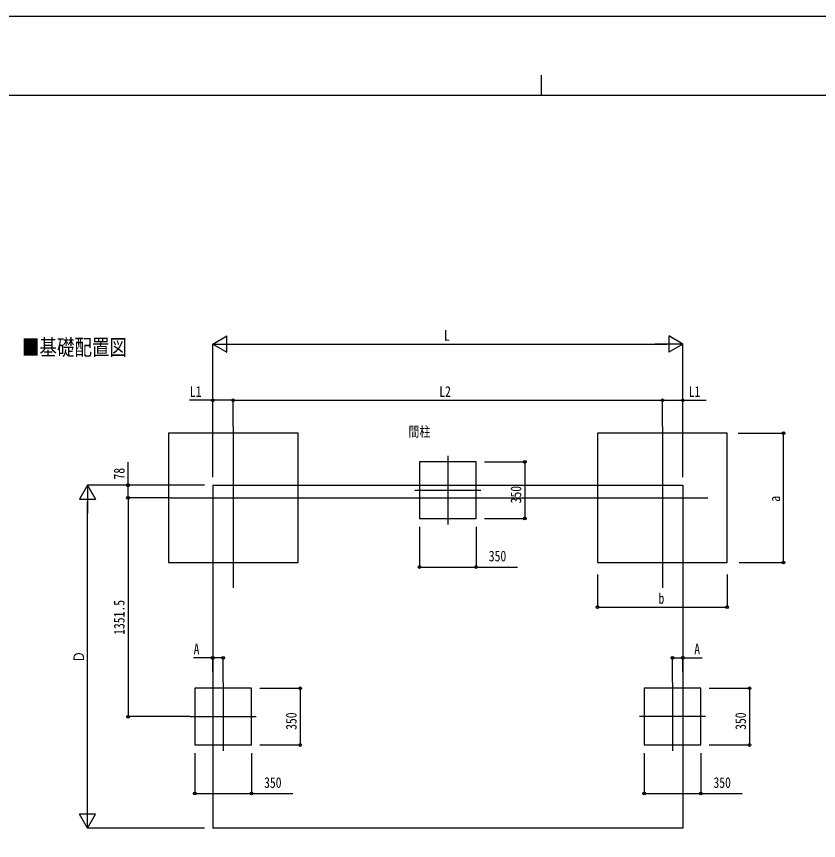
# Model space of a CAD drawing. Units: millimetres, scale not verified. Extents: x -10512 to 10512, y -7425 to 7425.
# Drawn here: x -3253 to 1700, y 2335 to 7425 of the extents above; entities that cross this region are included whole.
import ezdxf
from ezdxf.enums import TextEntityAlignment as Align

# ---------------------------------------------------------------- set-up
doc = ezdxf.new("R2010")
doc.units = ezdxf.units.MM
doc.header["$LTSCALE"] = 30
for name, color, linetype in [('0-2_USER1', 3, 'Continuous'), ('0-3_YKK_12', 2, 'Continuous'), ('0-5_YKK_A1', 4, 'Continuous'), ('0-6_YKK_D', 6, 'Continuous'), ('0-7_YKK_ZWAK', 7, 'Continuous')]:
    doc.layers.add(name, color=color, linetype=linetype)
doc.styles.add('ＭＳ ゴシック', font='')
doc.styles.get('ＭＳ ゴシック').set_extended_font_data('MS Gothic')

msp = doc.modelspace()

# ---------------------------------------------------------------- linework, layer by layer
at = {"layer": '0-3_YKK_12'}
for p, q in [((-1914.36, 4891.46), (-1914.36, 3896.29)), ((735.64, 4891.46), (735.64, 3896.29)), ((-589.36, 4710.49), (-589.36, 4287.86)), ((-793.1, 4499.18), (-385.63, 4499.18)), ((-2302.33, 4451.38), (1016.77, 4451.38)), ((-1976.87, 3311.19), (-1976.87, 2888.56)), ((798.14, 3311.19), (798.14, 2888.56)), ((-2180.6, 3099.88), (-1773.13, 3099.88)), ((1001.87, 3099.88), (594.4, 3099.88))]:
    msp.add_line(p, q, dxfattribs=at)
at = {"layer": '0-5_YKK_A1'}
for p, q in [((-2041.36, 4529.18), (862.64, 4529.18)), ((-2041.36, 4529.18), (-2041.36, 2410.8)), ((862.64, 4529.18), (862.64, 2410.8)), ((862.64, 2410.8), (-2041.36, 2410.8))]:
    msp.add_line(p, q, dxfattribs=at)
for points in [[(-2314.36, 4051.38), (-1514.36, 4051.38), (-1514.36, 4851.38), (-2314.36, 4851.38)], [(335.64, 4051.38), (1135.64, 4051.38), (1135.64, 4851.38), (335.64, 4851.38)], [(-764.36, 4324.18), (-414.36, 4324.18), (-414.36, 4674.18), (-764.36, 4674.18)], [(-2151.87, 2924.88), (-1801.87, 2924.88), (-1801.87, 3274.88), (-2151.87, 3274.88)], [(623.14, 2924.88), (973.14, 2924.88), (973.14, 3274.88), (623.14, 3274.88)]]:
    msp.add_lwpolyline(points, close=True, dxfattribs=at)
at = {"layer": '0-6_YKK_D'}
for p, q in [((-2041.36, 5401.38), (-1954.76, 5451.38)), ((-1954.76, 5351.38), (-1954.76, 5451.38)), ((862.64, 5401.38), (776.03, 5451.38)), ((776.03, 5451.38), (776.03, 5351.38)), ((-2041.36, 4579.18), (-2041.36, 5402.38)), ((-2041.36, 5401.38), (-1954.76, 5351.38)), ((-2041.36, 5401.38), (-1868.16, 5401.38)), ((-1941.36, 5401.38), (762.64, 5401.38)), ((862.64, 5401.38), (689.43, 5401.38)), ((862.64, 5401.38), (776.03, 5351.38)), ((862.64, 4579.18), (862.64, 5402.38)), ((-2041.36, 4579.18), (-2041.36, 5054.89)), ((-1914.36, 4891.46), (-1914.36, 5054.89)), ((-1914.36, 4891.46), (-1914.36, 5054.89)), ((-1914.36, 5053.89), (735.64, 5053.89)), ((735.64, 4891.46), (735.64, 5054.89)), ((735.64, 4891.46), (735.64, 5054.89)), ((862.64, 4579.18), (862.64, 5054.89)), ((1202.79, 4851.38), (1484.74, 4851.38)), ((1483.74, 4051.38), (1483.74, 4851.38)), ((-363.36, 4674.18), (-113.36, 4674.18)), ((-114.36, 4674.18), (-114.36, 4324.18)), ((-2814.36, 4529.18), (-2864.36, 4442.58)), ((-2091.36, 4529.18), (-2815.36, 4529.18)), ((-2814.36, 4529.18), (-2764.36, 4442.58)), ((-2814.36, 4529.18), (-2814.36, 4355.97)), ((-2091.36, 4529.18), (-2565.36, 4529.18)), ((-2864.36, 4442.58), (-2764.36, 4442.58)), ((-2814.36, 2510.8), (-2814.36, 4429.18)), ((-2304.33, 4451.38), (-2565.36, 4451.38)), ((-2303.33, 4451.38), (-2565.36, 4451.38)), ((-2564.36, 4451.38), (-2564.36, 3099.88)), ((-363.36, 4324.18), (-113.36, 4324.18)), ((-764.36, 4273.18), (-764.36, 4023.18)), ((-414.36, 4273.18), (-414.36, 4023.18)), ((1210.64, 4051.38), (1484.74, 4051.38)), ((335.64, 3977.18), (335.64, 3775.38)), ((1135.64, 3977.36), (1135.64, 3775.38)), ((335.64, 3776.38), (1135.64, 3776.38)), ((-2041.36, 3374.6), (-2041.36, 3464.64)), ((-1976.87, 3312.19), (-1976.87, 3464.64)), ((798.14, 3312.19), (798.14, 3464.63)), ((862.64, 3374.6), (862.64, 3464.63)), ((-1750.87, 3274.88), (-1500.87, 3274.88)), ((-1501.87, 3274.88), (-1501.87, 2924.88)), ((1024.14, 3274.88), (1274.14, 3274.88)), ((1273.14, 3274.88), (1273.14, 2924.88)), ((-2181.6, 3099.88), (-2565.36, 3099.88)), ((-1750.87, 2924.88), (-1500.87, 2924.88)), ((1024.14, 2924.88), (1274.14, 2924.88)), ((-2151.87, 2873.88), (-2151.87, 2623.88)), ((-1801.87, 2873.88), (-1801.87, 2623.88)), ((623.14, 2873.88), (623.14, 2623.88)), ((973.14, 2873.88), (973.14, 2623.88)), ((-2814.36, 2410.8), (-2814.36, 2584)), ((-2814.36, 2410.8), (-2864.36, 2497.4)), ((-2764.36, 2497.4), (-2864.36, 2497.4)), ((-2814.36, 2410.8), (-2764.36, 2497.4)), ((-2091.36, 2410.8), (-2815.36, 2410.8))]:
    msp.add_line(p, q, dxfattribs=at)
for points in [[(-1914.36, 5053.89), (-2041.36, 5053.89), (-2184.3, 5053.89)], [(735.64, 5053.89), (862.64, 5053.89), (1005.57, 5053.89)], [(-2564.36, 4451.38), (-2564.36, 4529.18), (-2564.36, 4672.11)], [(-764.36, 4024.18), (-414.36, 4024.18), (-158.26, 4024.18)], [(-1976.87, 3463.64), (-2041.36, 3463.64), (-2160.7, 3463.64)], [(798.14, 3463.63), (862.64, 3463.63), (981.97, 3463.63)], [(-2151.87, 2624.88), (-1801.87, 2624.88), (-1545.77, 2624.88)], [(623.14, 2624.88), (973.14, 2624.88), (1229.24, 2624.88)]]:
    msp.add_lwpolyline(points, dxfattribs=at)
for centre in [(-2041.36, 5053.89), (-1914.36, 5053.89), (-1914.36, 5053.89), (735.64, 5053.89), (735.64, 5053.89), (862.64, 5053.89), (1483.74, 4851.38), (-114.36, 4674.18), (-2564.36, 4529.18), (-2564.36, 4451.38), (-2564.36, 4451.38), (-114.36, 4324.18), (-764.36, 4024.18), (-414.36, 4024.18), (1483.74, 4051.38), (335.64, 3776.38), (1135.64, 3776.38), (-2041.36, 3463.64), (-1976.87, 3463.64), (798.14, 3463.63), (862.64, 3463.63), (-1501.87, 3274.88), (1273.14, 3274.88), (-2564.36, 3099.88), (-1501.87, 2924.88), (1273.14, 2924.88), (-2151.87, 2624.88), (-1801.87, 2624.88), (623.14, 2624.88), (973.14, 2624.88)]:
    msp.add_circle(centre, 8.5, dxfattribs=at)
at = {"layer": '0-7_YKK_ZWAK'}
for p, q in [((-12.45, 7062.5), (-12.45, 6937.5)), ((9737.55, 6937.5), (-9762.45, 6937.5))]:
    msp.add_line(p, q, dxfattribs=at)
msp.add_lwpolyline([(-10512.5, -7425), (10512.5, -7425), (10512.5, 7425), (-10512.5, 7425)], close=True, dxfattribs=at)

# ---------------------------------------------------------------- texts
at = {"layer": '0-2_USER1', "style": 'ＭＳ ゴシック', "width": 0.8}
for s, height, p in [('■基礎配置図', 98.97, (-3219.24, 5302.52)), ('間柱', 61.86, (-832.33, 4810.71))]:
    msp.add_text(s, height=height, dxfattribs=at).set_placement(p, align=Align.BOTTOM_LEFT)
at = {"layer": '0-6_YKK_D', "style": 'ＭＳ ゴシック', "width": 0.8}
for s, p in [('L', (-613.36, 5402.38)), ('L1', (-2182.63, 5055.55)), ('L2', (-642.16, 5055.55)), ('L1', (898.3, 5055.55)), ('350', (-336.46, 4039.18)), ('b', (711.64, 3777.71)), ('A', (-2159.03, 3465.3)), ('A', (932.3, 3465.3)), ('350', (-1723.97, 2639.88)), ('350', (1051.04, 2639.88))]:
    msp.add_text(s, height=65.98, dxfattribs=at).set_placement(p, align=Align.BOTTOM_LEFT)
for s, p in [('78', (-2566.03, 4564.84)), ('350', (-116.03, 4417.58)), ('a', (1482.08, 4427.38)), ('1351.5', (-2566.03, 3605.23)), ('Ｄ', (-2815.36, 3433.99)), ('350', (-1503.53, 3018.28)), ('350', (1271.47, 3018.28))]:
    msp.add_text(s, height=65.98, rotation=90, dxfattribs=at).set_placement(p, align=Align.BOTTOM_LEFT)

doc.saveas('drawing.dxf')
